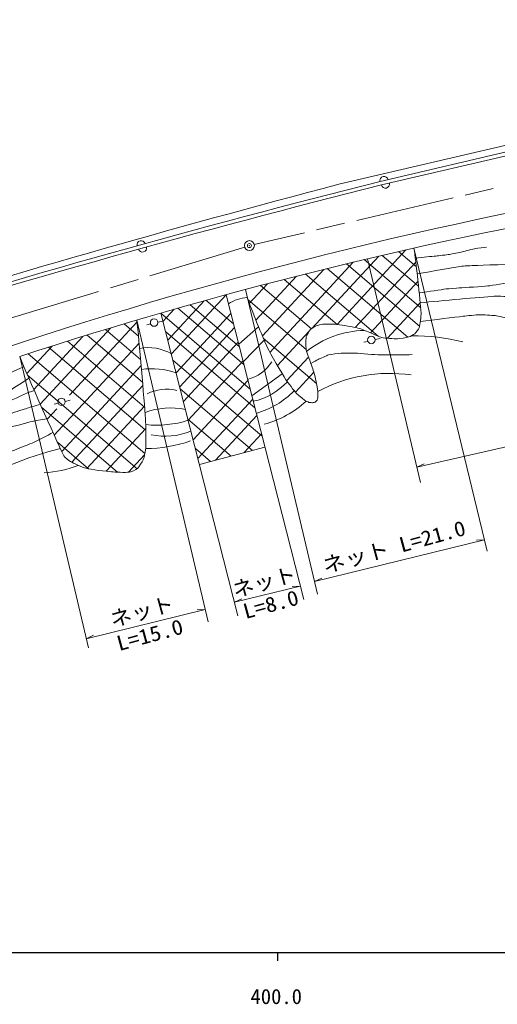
# Model space of a CAD drawing. Units: millimetres, scale not verified. Extents: x 40000 to 680000, y 20000 to 380000.
# Drawn here: x 436741 to 494644, y 198715 to 317997 of the extents above; entities that cross this region are included whole.
import ezdxf
from ezdxf.enums import TextEntityAlignment as Align

# ---------------------------------------------------------------- set-up
doc = ezdxf.new("R2010")
doc.units = ezdxf.units.MM
doc.header["$LTSCALE"] = 1000
doc.header["$PDMODE"] = 32
doc.header["$PDSIZE"] = 500
doc.linetypes.add('CHAIN', pattern=[18.5, 12, -1.5, 3.5, -1.5])
for name, color, linetype, lineweight in [('M-BGD', 7, 'Continuous', 13), ('M-BMK', 2, 'CHAIN', 13), ('M-STR-HTXT', 7, 'Continuous', 13), ('M-TTL-BAND', 7, 'Continuous', 25), ('M-WORK', 1, 'Continuous', 13)]:
    doc.layers.add(name, color=color, linetype=linetype, lineweight=lineweight)
doc.styles.add('ＭＳ ゴシック', font='')
doc.styles.get('ＭＳ ゴシック').set_extended_font_data('MS Gothic')

msp = doc.modelspace()

# ---------------------------------------------------------------- linework, layer by layer
at = {"layer": 'M-BGD'}
msp.add_circle((464592, 290633), 600, dxfattribs=at)
msp.add_point((464592, 290633), dxfattribs=at)
at = {"layer": 'M-BMK'}
for p, q in [((561340, 313230), (465176, 290769)), ((464018, 290459), (416428, 276019))]:
    msp.add_line(p, q, dxfattribs=at)
at = {"layer": 'M-STR-HTXT'}
for p, q in [((493417, 253595), (484537, 290325)), ((485311, 261947), (478917, 289031)), ((472825, 248399), (464108, 285307)), ((471169, 247736), (461767, 284676)), ((459586, 245055), (450952, 281611)), ((463200, 245792), (453867, 282462)), ((445080, 241890), (436741, 277198)), ((493081, 254984), (492100, 254929)), ((470752, 249374), (469770, 249319)), ((459233, 246549), (458251, 246494))]:
    msp.add_line(p, q, dxfattribs=at)
for points in [[(549086, 278392), (484872, 263807), (485773, 264200)], [(493081, 254984), (472465, 249921), (473359, 250331)], [(470752, 249374), (462786, 247418), (463680, 247828)], [(459233, 246549), (444816, 243009), (445710, 243418)]]:
    msp.add_lwpolyline(points, dxfattribs=at)
at = {"layer": 'M-TTL-BAND'}
for p, q in [((40000, 205000), (579000, 205000)), ((468000, 205000), (468000, 204000))]:
    msp.add_line(p, q, dxfattribs=at)
at = {"layer": 'M-WORK'}
for p, q in [((560835, 317997), (475448, 298054)), ((561017, 317223), (480422, 298399)), ((561120, 316787), (480596, 297980)), ((475209, 281078), (483558, 290105)), ((482655, 289899), (484835, 288040)), ((472150, 280577), (480262, 289347)), ((478513, 288936), (485355, 283100)), ((480701, 289449), (485099, 285698)), ((466159, 279687), (473618, 287751)), ((467083, 277697), (477187, 288619)), ((474028, 287852), (483785, 279529)), ((476352, 288419), (485220, 280854)), ((477431, 280710), (484763, 288637)), ((465371, 281601), (470288, 286917)), ((468808, 286539), (475209, 281078)), ((471366, 287189), (480193, 279659)), ((479254, 280072), (485031, 286318)), ((464517, 283573), (466773, 286011)), ((465949, 285795), (472106, 280543)), ((454703, 279176), (459117, 283948)), ((455130, 277501), (461767, 284676)), ((459325, 284006), (462662, 281159)), ((464428, 284042), (471470, 278034)), ((454120, 281468), (455463, 282920)), ((455929, 283052), (463914, 276240)), ((457417, 283473), (463364, 278399)), ((481311, 279402), (485299, 283713)), ((453867, 282462), (464678, 273239)), ((455710, 275221), (462347, 282396)), ((439236, 271427), (447779, 280664)), ((442779, 272527), (450975, 281387)), ((447133, 280468), (451399, 276828)), ((449404, 281151), (451141, 279669)), ((452139, 281021), (452613, 281133)), ((453479, 281337), (454084, 281479)), ((456144, 273514), (462782, 280689)), ((463292, 278683), (465702, 280785)), ((438453, 273201), (444401, 279631)), ((444925, 279793), (451639, 274066)), ((454443, 280200), (465253, 270978)), ((463832, 276564), (466386, 279156)), ((466268, 279430), (472740, 273909)), ((467997, 276088), (471806, 280206)), ((479819, 279234), (480424, 279377)), ((437604, 275153), (440663, 278460)), ((440234, 278324), (451917, 268357)), ((440927, 267662), (451222, 278792)), ((442527, 279048), (451888, 271063)), ((456593, 271753), (463230, 278928)), ((465699, 278569), (465758, 278518)), ((478479, 278919), (478953, 279030)), ((437752, 277527), (451917, 265443)), ((455320, 276753), (466130, 267531)), ((469101, 274266), (471748, 277127)), ((441837, 265691), (451463, 276098)), ((457176, 269463), (463813, 276638)), ((437695, 274941), (450987, 263602)), ((464886, 272419), (468580, 275107)), ((470163, 272886), (472393, 275297)), ((443077, 264377), (451673, 273669)), ((456208, 273263), (464948, 265808)), ((457779, 267092), (464416, 274267)), ((458349, 264851), (464986, 272026)), ((439415, 271023), (448611, 263179)), ((440058, 269585), (441238, 270861)), ((440925, 271429), (441399, 271541)), ((442265, 271745), (442870, 271887)), ((444882, 263620), (451878, 271183)), ((457140, 269601), (462377, 265134)), ((460482, 264638), (465489, 270051)), ((447230, 263290), (452037, 268487)), ((463947, 265545), (466056, 267825)), ((441323, 266797), (445095, 263579)), ((458043, 266054), (459887, 264481)), ((466468, 266206), (458534, 264127)), ((449921, 263169), (451886, 265293))]:
    msp.add_line(p, q, dxfattribs=at)
for centre in [(453030, 281300), (479370, 279198), (441816, 271709)]:
    msp.add_circle(centre, 450, dxfattribs=at)
for centre, radius, start, end in [((781203, -898235), 1233857, 104.10935, 107.25988), ((480909, 298513), 500, 13.14669, 193.14669), ((481083, 298093), 500, 193.14669, 13.14669), ((820905, -1020746), 1363295, 104.67869, 107.32599), ((781267, -898215), 1233404, 104.10935, 107.26267), ((605622, -237045), 542818, 100.31678, 109.54497), ((599668, -222431), 525523, 99.9488, 108.06094), ((451464, 290724), 500, 17.85433, 193.14669), ((451627, 290344), 500, 197.85535, 13.14669), ((464786, 279273), 5104, 95.10461, 122.46795), ((478839, 268662), 11703, 91.51339, 128.74713), ((484231, 253318), 26400, 76.36448, 89.91906), ((452336, 272855), 5422, 58.97923, 101.24291), ((452784, 266768), 8945, 70.90531, 98.21834), ((463283, 278986), 4687, 283.47075, 328.72054), ((481551, 257054), 18097, 81.63489, 118.61511), ((454543, 268103), 5135, 76.15207, 117.35508), ((463184, 279826), 8275, 283.05155, 316.56142), ((462525, 280412), 10512, 286.00681, 315.46119), ((455015, 262081), 8880, 78.12179, 110.26856), ((463293, 280650), 12066, 284.77941, 312.72379), ((453354, 281632), 12756, 264.10657, 287.43459), ((454400, 275582), 8051, 257.55516, 292.70891), ((449894, 230549), 36420, 103.03786, 123.01451), ((451709, 284129), 18101, 270.97463, 288.47509), ((439221, 275462), 12355, 272.27094, 291.99995)]:
    msp.add_arc(centre, radius, start, end, dxfattribs=at)
for points, knots in [([(546635, 293474), (546033, 293819), (544167, 294752), (543528, 295027), (543060, 295229), (541612, 295732), (541115, 295849), (540346, 296029), (538005, 296419), (537220, 296510), (536567, 296585), (534595, 296675), (533938, 296675), (533418, 296675), (531850, 296620), (531341, 296510), (528852, 295971), (521444, 294098), (518983, 293440), (516355, 292738), (508521, 290448), (505901, 289715), (505391, 289572), (503850, 289193), (503337, 289063), (503054, 288992), (502209, 288749), (501920, 288709), (501363, 288631), (499678, 288501), (499115, 288473), (497751, 288406), (493656, 288292), (492292, 288237), (491904, 288221), (490740, 288177), (490356, 288119), (489319, 287963), (486810, 287531), (484933, 287193)], [0, 0, 0, 0, 1, 1, 1, 2, 2, 2, 3, 3, 3, 4, 4, 4, 5, 5, 5, 6, 6, 6, 7, 7, 7, 8, 8, 8, 9, 9, 9, 10, 10, 10, 11, 11, 11, 12, 12, 12, 13, 13, 13, 13]), ([(542802, 291658), (542390, 291955), (541092, 292755), (540643, 292991), (540143, 293252), (538597, 293955), (538063, 294137), (537641, 294281), (536326, 294536), (535887, 294610), (535519, 294671), (534405, 294799), (534032, 294812), (533698, 294823), (532689, 294798), (532363, 294728), (531498, 294542), (528954, 293788), (528107, 293536), (526953, 293193), (523518, 292076), (522359, 291751), (521160, 291414), (517522, 290564), (516323, 290230), (515378, 289967), (512587, 289035), (511643, 288769), (510585, 288472), (507390, 287666), (506321, 287414), (505802, 287292), (504233, 286973), (503705, 286899), (503358, 286851), (502308, 286818), (501958, 286805), (501547, 286790), (500314, 286781), (499904, 286758), (499643, 286743), (498863, 286652), (498605, 286611), (498164, 286542), (496849, 286285), (496409, 286210), (495824, 286110), (494071, 285803), (493481, 285738), (492794, 285661), (490723, 285551), (490034, 285502), (489715, 285479), (488756, 285416), (488439, 285373), (487817, 285291), (486308, 285065), (485183, 284890)], [0, 0, 0, 0, 1, 1, 1, 2, 2, 2, 3, 3, 3, 4, 4, 4, 5, 5, 5, 6, 6, 6, 7, 7, 7, 8, 8, 8, 9, 9, 9, 10, 10, 10, 11, 11, 11, 12, 12, 12, 13, 13, 13, 14, 14, 14, 15, 15, 15, 16, 16, 16, 17, 17, 17, 18, 18, 18, 19, 19, 19, 19]), ([(536614, 290000), (536056, 290119), (534384, 290487), (533828, 290614), (533289, 290737), (531680, 291149), (531136, 291252), (530682, 291338), (529307, 291524), (528846, 291559), (528484, 291586), (527391, 291586), (527028, 291559), (526647, 291529), (525512, 291361), (525139, 291275), (524427, 291112), (522301, 290561), (521612, 290317), (520601, 289958), (517660, 288640), (516654, 288267), (515068, 287681), (510255, 286071), (508655, 285524), (508180, 285361), (506758, 284861), (506275, 284721), (505875, 284605), (504658, 284305), (504245, 284249), (503861, 284196), (502696, 284169), (502309, 284178), (501158, 284204), (497709, 284379), (496559, 284424), (496101, 284442), (494726, 284526), (494269, 284495), (492541, 284377), (487878, 283959), (485283, 283695)], [0, 0, 0, 0, 1, 1, 1, 2, 2, 2, 3, 3, 3, 4, 4, 4, 5, 5, 5, 6, 6, 6, 7, 7, 7, 8, 8, 8, 9, 9, 9, 10, 10, 10, 11, 11, 11, 12, 12, 12, 13, 13, 13, 14, 14, 14, 14]), ([(484537, 290325), (484778, 288767), (485298, 284061), (485402, 282487), (485426, 282122), (485281, 281024), (485175, 280674), (485123, 280499), (484769, 280063), (484632, 279942), (484512, 279835), (484078, 279609), (483924, 279564), (483653, 279485), (482814, 279334), (482531, 279328), (482152, 279320), (481013, 279411), (480642, 279493), (480368, 279554), (479606, 279933), (479344, 280036), (479025, 280163), (478071, 280556), (477738, 280641), (477257, 280764), (475786, 281017), (475292, 281071), (474937, 281109), (473864, 281125), (473507, 281104), (473335, 281093), (472825, 280980), (472667, 280910), (472509, 280840), (472075, 280542), (471959, 280414), (471833, 280276), (471540, 279790), (471486, 279611), (471429, 279420), (471417, 278815), (471420, 278615), (471423, 278449), (471468, 277948), (471515, 277789), (471641, 277360), (472149, 276117), (472282, 275690), (472401, 275306), (472695, 274134), (472777, 273740), (472819, 273543), (472884, 272940), (472896, 272739), (472903, 272629), (472885, 272299), (472872, 272190), (472865, 272133), (472826, 271964), (472800, 271913), (472774, 271865), (472666, 271737), (472619, 271708), (472554, 271669), (472334, 271594), (472258, 271588), (472168, 271580), (471896, 271614), (471810, 271641), (471699, 271676), (471381, 271826), (471287, 271894), (471077, 272045), (470473, 272539), (470299, 272730), (470018, 273039), (469247, 274030), (469024, 274383), (468537, 275152), (467146, 277504), (466757, 278326), (466212, 279479), (464772, 283028), (464361, 284235)], [0, 0, 0, 0, 1, 1, 1, 2, 2, 2, 3, 3, 3, 4, 4, 4, 5, 5, 5, 6, 6, 6, 7, 7, 7, 8, 8, 8, 9, 9, 9, 10, 10, 10, 11, 11, 11, 12, 12, 12, 13, 13, 13, 14, 14, 14, 15, 15, 15, 16, 16, 16, 17, 17, 17, 18, 18, 18, 19, 19, 19, 20, 20, 20, 21, 21, 21, 22, 22, 22, 23, 23, 23, 24, 24, 24, 25, 25, 25, 26, 26, 26, 27, 27, 27, 28, 28, 28, 28]), ([(493339, 290427), (493073, 290419), (492278, 290333), (492017, 290285), (491687, 290225), (490714, 289960), (490388, 289884), (490082, 289813), (489163, 289604), (488853, 289553), (488520, 289500), (487512, 289399), (487177, 289365), (486692, 289315), (485666, 289214), (484702, 289120)], [0, 0, 0, 0, 1, 1, 1, 2, 2, 2, 3, 3, 3, 4, 4, 4, 5, 5, 5, 5]), ([(450952, 281611), (451202, 279219), (451828, 272033), (451996, 269634), (452044, 268944), (452069, 266866), (452031, 266175), (452014, 265872), (451836, 264970), (451724, 264688), (451630, 264450), (451208, 263794), (451016, 263625), (450849, 263479), (450220, 263205), (450000, 263177), (449578, 263123), (448298, 263186), (447875, 263224), (447248, 263280), (445368, 263496), (444758, 263649), (444362, 263748), (443248, 264274), (442893, 264475), (442709, 264579), (442182, 264970), (442090, 265160), (440943, 267532), (437732, 274757), (436741, 277198)], [0, 0, 0, 0, 1, 1, 1, 2, 2, 2, 3, 3, 3, 4, 4, 4, 5, 5, 5, 6, 6, 6, 7, 7, 7, 8, 8, 8, 9, 9, 9, 10, 10, 10, 10]), ([(500301, 281561), (499841, 281528), (498452, 281518), (497991, 281544), (497631, 281565), (496560, 281739), (496203, 281797), (495836, 281858), (494742, 282095), (494372, 282141), (494001, 282188), (492881, 282266), (492507, 282259), (492106, 282252), (490907, 282119), (490509, 282072), (489517, 281955), (486935, 281632), (485317, 281424)], [0, 0, 0, 0, 1, 1, 1, 2, 2, 2, 3, 3, 3, 4, 4, 4, 5, 5, 5, 6, 6, 6, 6]), ([(484303, 277429), (483534, 277392), (481224, 277364), (480455, 277382), (479849, 277397), (478038, 277567), (477433, 277595), (477093, 277610), (476072, 277617), (475733, 277595), (475424, 277574), (474497, 277463), (474198, 277382), (473931, 277310), (473170, 276965), (472923, 276839), (472745, 276748), (472390, 276552), (472042, 276353)], [0, 0, 0, 0, 1, 1, 1, 2, 2, 2, 3, 3, 3, 4, 4, 4, 5, 5, 5, 6, 6, 6, 6]), ([(388885, 249581), (388919, 250142), (389178, 251813), (389315, 252358), (389463, 252948), (390061, 254676), (390306, 255233), (390519, 255718), (391292, 257113), (391595, 257547), (391804, 257846), (392577, 258629), (392851, 258869), (393266, 259232), (394574, 260250), (395033, 260555), (395620, 260945), (397438, 262035), (398074, 262340), (398764, 262671), (400924, 263466), (401644, 263728), (402233, 263942), (404018, 264539), (404619, 264720), (405949, 265121), (409960, 266252), (411295, 266637), (412691, 267039), (416885, 268215), (418270, 268653), (419498, 269042), (423141, 270331), (424352, 270769), (425005, 271005), (426936, 271793), (427591, 272025), (428060, 272190), (429511, 272562), (429971, 272752), (431386, 273335), (435198, 275018), (437257, 275962)], [0, 0, 0, 0, 1, 1, 1, 2, 2, 2, 3, 3, 3, 4, 4, 4, 5, 5, 5, 6, 6, 6, 7, 7, 7, 8, 8, 8, 9, 9, 9, 10, 10, 10, 11, 11, 11, 12, 12, 12, 13, 13, 13, 14, 14, 14, 14]), ([(394515, 250860), (394743, 251217), (395480, 252252), (395743, 252584), (396066, 252994), (397080, 254191), (397443, 254567), (397973, 255118), (399630, 256707), (400205, 257211), (400713, 257657), (402306, 258911), (402849, 259313), (403431, 259743), (405209, 260986), (405824, 261367), (406547, 261814), (408775, 263055), (409531, 263444), (410188, 263783), (412205, 264708), (412883, 265003), (413325, 265195), (414670, 265723), (415126, 265876), (416361, 266290), (420094, 267444), (421336, 267836), (422308, 268143), (425219, 269089), (426199, 269370), (426783, 269538), (428577, 269880), (429151, 270079), (430069, 270396), (432779, 271487), (433636, 271944), (434473, 272389), (436550, 273691), (437855, 274571)], [0, 0, 0, 0, 1, 1, 1, 2, 2, 2, 3, 3, 3, 4, 4, 4, 5, 5, 5, 6, 6, 6, 7, 7, 7, 8, 8, 8, 9, 9, 9, 10, 10, 10, 11, 11, 11, 12, 12, 12, 13, 13, 13, 13]), ([(398750, 252149), (399102, 252630), (400254, 254000), (400667, 254429), (401128, 254908), (402599, 256256), (403113, 256677), (403658, 257123), (405361, 258381), (405956, 258759), (406547, 259136), (408397, 260142), (409030, 260445), (409873, 260850), (412459, 261946), (413327, 262296), (413875, 262517), (415556, 263082), (416106, 263297), (417307, 263768), (420903, 265205), (422084, 265724), (422774, 266028), (424784, 267066), (425455, 267410), (425855, 267615), (427030, 268280), (427439, 268468), (427893, 268677), (429297, 269210), (429762, 269393), (430460, 269669), (432565, 270470), (433256, 270763), (433939, 271051), (435958, 271987), (436632, 272297), (436792, 272371), (437259, 272613), (437422, 272678), (437627, 272762), (438110, 272941), (438505, 273083)], [0, 0, 0, 0, 1, 1, 1, 2, 2, 2, 3, 3, 3, 4, 4, 4, 5, 5, 5, 6, 6, 6, 7, 7, 7, 8, 8, 8, 9, 9, 9, 10, 10, 10, 11, 11, 11, 12, 12, 12, 13, 13, 13, 14, 14, 14, 14]), ([(403208, 252600), (403582, 253064), (404782, 254391), (405206, 254810), (405599, 255198), (406848, 256289), (407284, 256628), (407685, 256941), (408939, 257821), (409385, 258068), (410033, 258428), (412057, 259356), (412737, 259650), (413715, 260074), (416691, 261242), (417672, 261657), (418731, 262106), (421892, 263490), (422937, 263971), (423649, 264298), (425758, 265336), (426455, 265694), (426680, 265810), (427320, 266224), (427546, 266341), (428143, 266652), (429963, 267531), (430568, 267829), (430931, 268008), (432024, 268542), (432386, 268726), (432813, 268943), (434080, 269624), (434510, 269836), (434676, 269917), (435188, 270128), (435362, 270189), (435783, 270336), (437057, 270740), (437482, 270873), (437817, 270978), (438626, 271223), (439244, 271409)], [0, 0, 0, 0, 1, 1, 1, 2, 2, 2, 3, 3, 3, 4, 4, 4, 5, 5, 5, 6, 6, 6, 7, 7, 7, 8, 8, 8, 9, 9, 9, 10, 10, 10, 11, 11, 11, 12, 12, 12, 13, 13, 13, 14, 14, 14, 14]), ([(408491, 254145), (408725, 254381), (409480, 255037), (409747, 255236), (409951, 255388), (410602, 255799), (410838, 255897), (411307, 256092), (412772, 256519), (413251, 256690), (413864, 256909), (415707, 257561), (416292, 257847), (416849, 258119), (418428, 259111), (418936, 259467), (420213, 260360), (423958, 263163), (425212, 264089), (425515, 264314), (426404, 265020), (426723, 265223), (427095, 265460), (428263, 266088), (428659, 266285), (429128, 266518), (430557, 267177), (431043, 267371), (431408, 267517), (432529, 267882), (432908, 267985), (433751, 268213), (436302, 268811), (437149, 269024), (437372, 269080), (438032, 269287), (438258, 269331), (438598, 269397), (439383, 269527), (440038, 269628)], [0, 0, 0, 0, 1, 1, 1, 2, 2, 2, 3, 3, 3, 4, 4, 4, 5, 5, 5, 6, 6, 6, 7, 7, 7, 8, 8, 8, 9, 9, 9, 10, 10, 10, 11, 11, 11, 12, 12, 12, 13, 13, 13, 13]), ([(440775, 267994), (440231, 267684), (438548, 266843), (437974, 266594), (437236, 266274), (434967, 265451), (434220, 265154), (433549, 264888), (431560, 264035), (430886, 263780), (430421, 263604), (428990, 263176), (428525, 263001), (428187, 262873), (427187, 262447), (426872, 262269), (426499, 262058), (425445, 261320), (425101, 261065), (424816, 260852), (423983, 260183), (423732, 259931), (423532, 259732), (423006, 259063), (422859, 258822)], [0, 0, 0, 0, 1, 1, 1, 2, 2, 2, 3, 3, 3, 4, 4, 4, 5, 5, 5, 6, 6, 6, 7, 7, 7, 8, 8, 8, 8])]:
    msp.add_open_spline(points, degree=3, knots=knots, dxfattribs=at)

# ---------------------------------------------------------------- texts
at = {"layer": 'M-STR-HTXT', "style": 'ＭＳ ゴシック'}
for s, width, p in [('ネット L=21.0', 1.1, (482511, 252726)), ('ネット', 1.05, (466770, 248464)), ('L=8.0', 1.1, (467575, 245753)), ('ネット', 1.05, (451946, 244888)), ('L=15.0', 1.1, (452907, 242058))]:
    msp.add_text(s, height=1833, rotation=15.271, dxfattribs=dict(at, width=width)).set_placement(p, align=Align.BOTTOM_CENTER)
at = {"layer": 'M-TTL-BAND', "style": 'ＭＳ ゴシック'}
msp.add_text('400.0', height=1833, dxfattribs=at).set_placement((467844, 198195), align=Align.BOTTOM_CENTER)

doc.saveas('drawing.dxf')
